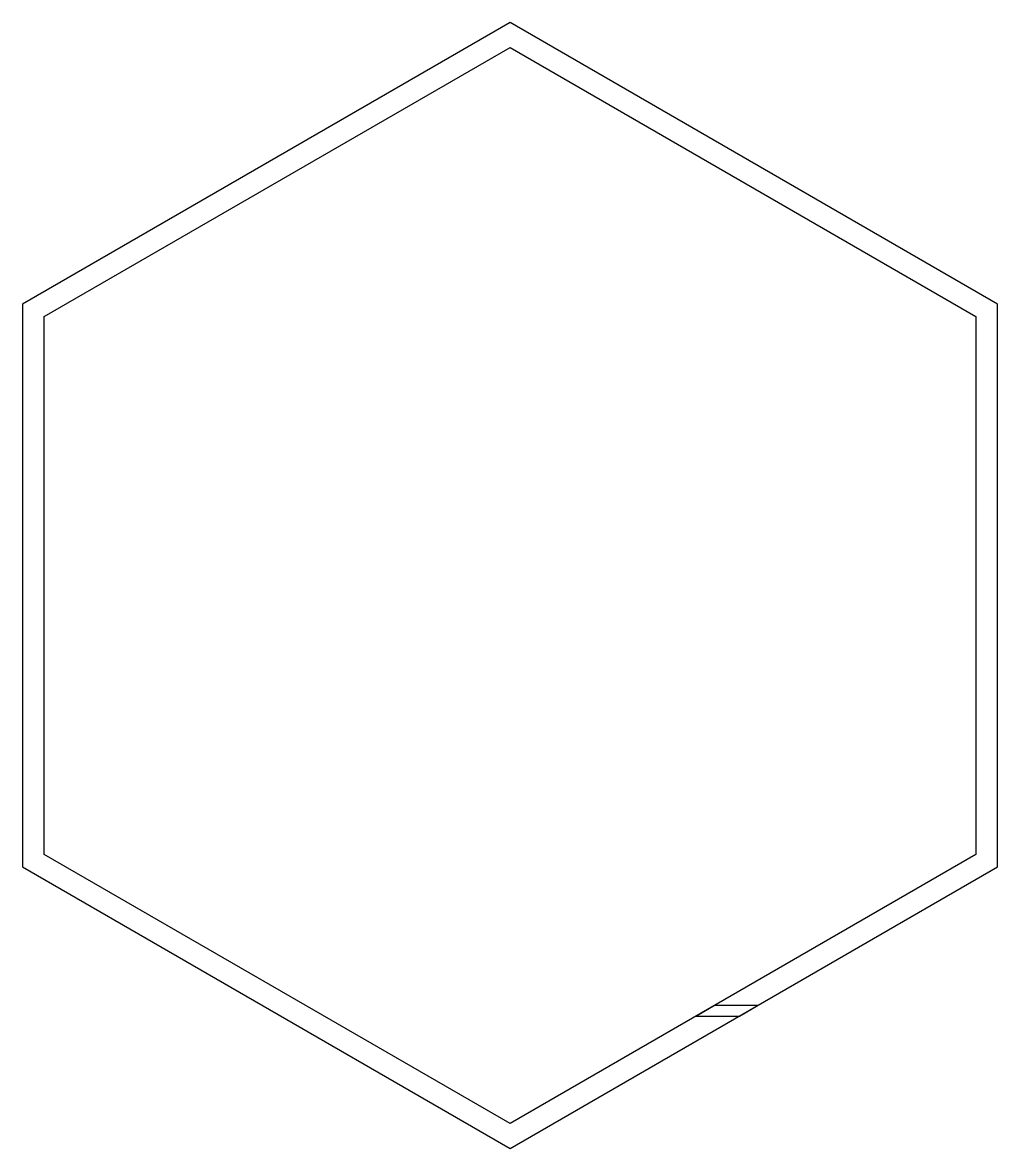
# Model space of a CAD drawing. Header units: millimetres. Extents: x -91 to 91, y -105 to 105.
import ezdxf

# ---------------------------------------------------------------- set-up
doc = ezdxf.new("R2010")
doc.units = ezdxf.units.MM
doc.layers.get('0').update_dxf_attribs({"linetype": 'CONTINUOUS'})

msp = doc.modelspace()

# ---------------------------------------------------------------- linework, layer by layer
for p, q in [((38.11, -78), (34.64, -80)), ((38.11, -78), (46.11, -78)), ((42.64, -80), (46.11, -78)), ((34.64, -80), (42.64, -80))]:
    msp.add_line(p, q)
for points in [[(90.6, 52.31), (0, 104.62), (-90.6, 52.31), (-90.6, -52.31), (0, -104.62), (90.6, -52.31)], [(-86.6, 50), (0, 100), (86.6, 50), (86.6, -50), (0, -100), (-86.6, -50)]]:
    msp.add_lwpolyline(points, close=True)
for p in [(38.11, -78), (34.64, -80)]:
    msp.add_point(p)

doc.saveas('drawing.dxf')
